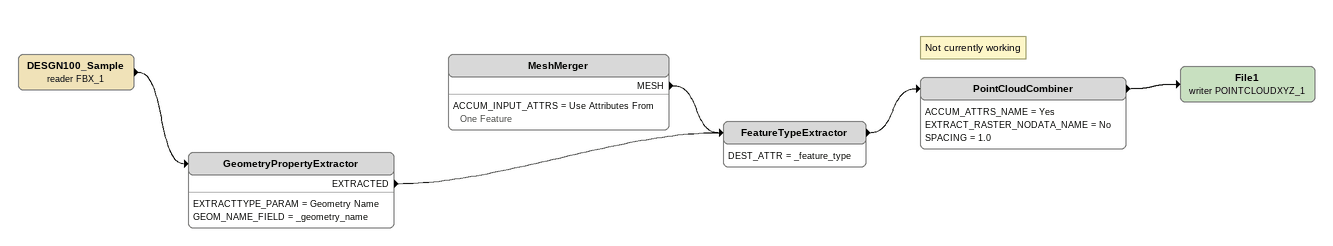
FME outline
DESGN100_Sample (reader FBX_1)
    -> GeometryPropertyExtractor
GeometryPropertyExtractor
    EXTRACTTYPE_PARAM = Geometry Name
    GEOM_NAME_FIELD = _geometry_name
    EXTRACTED -> FeatureTypeExtractor
MeshMerger
    ACCUM_INPUT_ATTRS = Use Attributes From One Feature
    MESH -> FeatureTypeExtractor
FeatureTypeExtractor
    DEST_ATTR = _feature_type
    -> PointCloudCombiner
Note: Not currently working
PointCloudCombiner
    ACCUM_ATTRS_NAME = Yes
    EXTRACT_RASTER_NODATA_NAME = No
    SPACING = 1.0
    -> File1 (writer POINTCLOUDXYZ_1)
File1 (writer POINTCLOUDXYZ_1)
